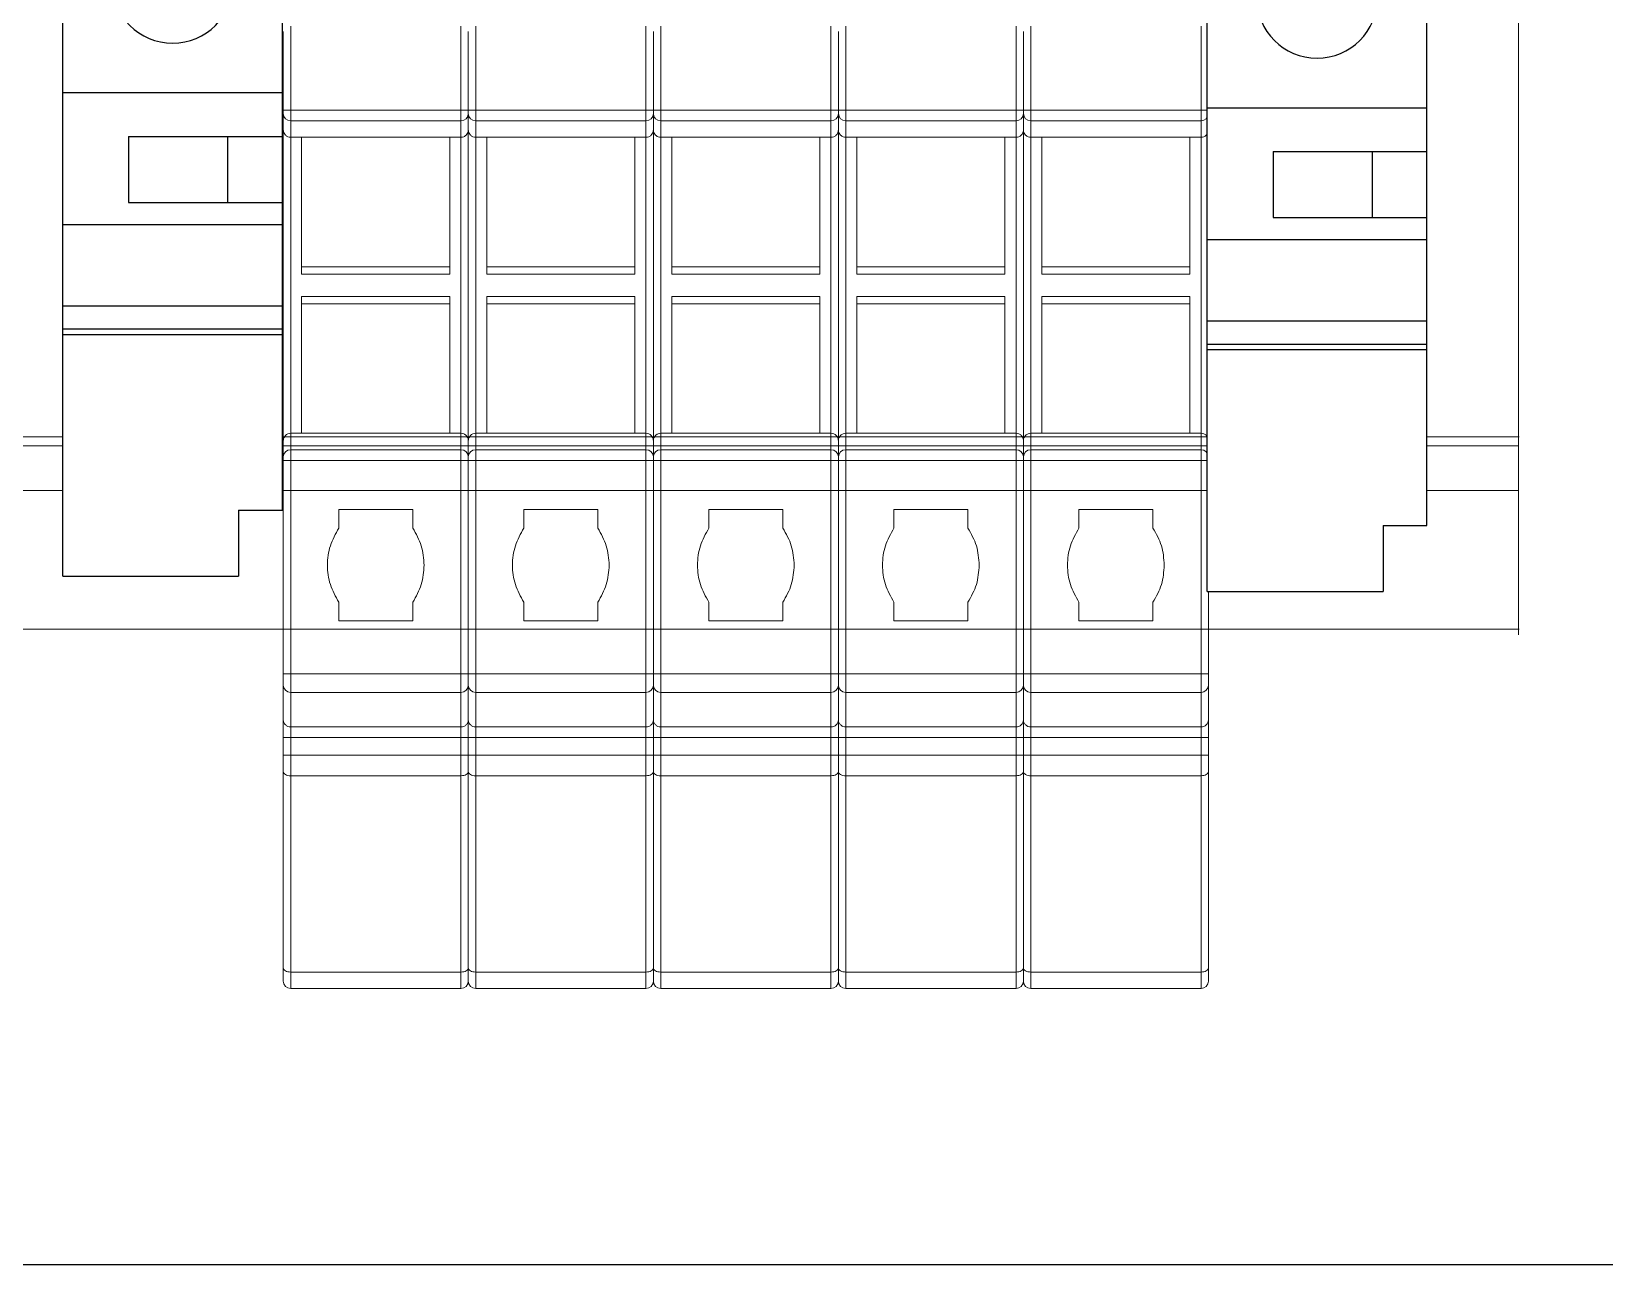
# Model space of a CAD drawing. Header units: millimetres. Extents: x 3609 to 5941, y 2453 to 3731.
# Drawn here: x 4413.82 to 4456.33, y 2453.1 to 2486.41 of the extents above; entities that cross this region are included whole.
import ezdxf

# ---------------------------------------------------------------- set-up
doc = ezdxf.new("R2010")
doc.units = ezdxf.units.MM
doc.set_wipeout_variables(frame=1)
doc.layers.add('47ELEC-106-SIMB-F', color=2, linetype='Continuous')

# ---------------------------------------------------------------- blocks, each defined once
blk = doc.blocks.new('BORNERA DE TOPE')
at = {"color": 7}
blk.add_wipeout([(-21.028, 72.367), (-13.028, 72.367), (-13.028, 69.367), (-11.029, 69.367), (-11.029, 18.367), (-19.029, 18.367), (-19.029, 21.367), (-21.028, 21.367)], dxfattribs=at).dxf.layer = '47ELEC-106-SIMB-F'
at = {"layer": '47ELEC-106-SIMB-F', "color": 7}
for p, q in [((-21.028, 72.367), (-13.028, 72.367)), ((-21.028, 72.367), (-21.028, 21.367)), ((-21.028, 72.367), (-21.028, 29.242)), ((-21.028, 72.367), (-21.028, 21.367)), ((-13.028, 69.367), (-13.028, 72.367)), ((-13.028, 69.367), (-11.029, 69.367)), ((-11.029, 69.367), (-11.029, 18.367)), ((-21.028, 61.367), (-11.029, 61.367)), ((-21.028, 61.117), (-11.029, 61.117)), ((-21.028, 60.067), (-11.029, 60.067)), ((-21.028, 56.367), (-11.029, 56.367)), ((-18.028, 55.367), (-11.029, 55.367)), ((-18.028, 52.367), (-18.028, 55.367)), ((-13.528, 52.367), (-13.528, 55.367)), ((-18.028, 52.367), (-11.029, 52.367)), ((-21.028, 50.367), (-11.029, 50.367)), ((-13.295, 45.666), (-18.762, 45.666)), ((-13.295, 45.068), (-18.762, 45.068)), ((-11.029, 40.367), (-21.028, 40.367)), ((-14.029, 38.367), (-21.028, 38.367)), ((-18.529, 38.367), (-18.529, 35.367)), ((-14.029, 38.367), (-14.029, 35.367)), ((-14.029, 35.367), (-21.028, 35.367)), ((-11.029, 34.367), (-21.028, 34.367)), ((-11.029, 34.367), (-21.028, 34.367)), ((-21.028, 30.667), (-11.029, 30.667)), ((-21.028, 29.617), (-11.029, 29.617)), ((-21.028, 29.367), (-11.029, 29.367)), ((-21.028, 29.242), (-21.028, 27.346)), ((-19.029, 21.367), (-21.028, 21.367)), ((-19.029, 21.367), (-19.029, 18.367)), ((-11.029, 18.367), (-19.029, 18.367))]:
    blk.add_line(p, q, dxfattribs=at)
blk.add_circle((-16.028, 45.367), 2.75, dxfattribs=at)

msp = doc.modelspace()

# ---------------------------------------------------------------- linework, layer by layer
at = {"color": 7, "linetype": 'Continuous', "lineweight": 15}
for p, q in [((4454.013, 2470.113), (4454.013, 2505.113)), ((4152.907, 2475.215), (4454.017, 2475.215)), ((4152.907, 2470.265), (4454.025, 2470.265))]:
    msp.add_line(p, q, dxfattribs=at)
at = {"color": 152, "linetype": 'Continuous', "lineweight": 15, "true_color": 0x2776bb}
for p, q in [((4420.63, 2486.414), (4420.63, 2484.291)), ((4420.83, 2486.557), (4420.83, 2484.291)), ((4425.43, 2484.291), (4425.43, 2486.557)), ((4425.63, 2486.414), (4425.63, 2484.291)), ((4425.83, 2486.557), (4425.83, 2484.291)), ((4430.43, 2484.291), (4430.43, 2486.557)), ((4430.63, 2486.414), (4430.63, 2484.291)), ((4430.83, 2486.557), (4430.83, 2484.291)), ((4435.43, 2484.291), (4435.43, 2486.557)), ((4435.63, 2486.414), (4435.63, 2484.291)), ((4435.83, 2486.557), (4435.83, 2484.291)), ((4440.43, 2484.291), (4440.43, 2486.557)), ((4440.63, 2486.414), (4440.63, 2484.291)), ((4440.83, 2486.557), (4440.83, 2484.291)), ((4445.43, 2484.291), (4445.43, 2486.557)), ((4445.63, 2486.414), (4445.63, 2484.291)), ((4420.83, 2484.291), (4420.63, 2484.291)), ((4420.83, 2484.291), (4425.43, 2484.291)), ((4420.83, 2484), (4420.83, 2484.291)), ((4425.63, 2484.291), (4425.43, 2484.291)), ((4425.43, 2484.291), (4425.43, 2484)), ((4425.83, 2484.291), (4425.63, 2484.291)), ((4425.83, 2484.291), (4430.43, 2484.291)), ((4425.83, 2484), (4425.83, 2484.291)), ((4430.63, 2484.291), (4430.43, 2484.291)), ((4430.43, 2484.291), (4430.43, 2484)), ((4430.83, 2484.291), (4430.63, 2484.291)), ((4430.83, 2484.291), (4435.43, 2484.291)), ((4430.83, 2484), (4430.83, 2484.291)), ((4435.63, 2484.291), (4435.43, 2484.291)), ((4435.43, 2484.291), (4435.43, 2484)), ((4435.83, 2484.291), (4435.63, 2484.291)), ((4435.83, 2484.291), (4440.43, 2484.291)), ((4435.83, 2484), (4435.83, 2484.291)), ((4440.63, 2484.291), (4440.43, 2484.291)), ((4440.43, 2484.291), (4440.43, 2484)), ((4440.83, 2484.291), (4440.63, 2484.291)), ((4440.83, 2484.291), (4445.43, 2484.291)), ((4440.83, 2484), (4440.83, 2484.291)), ((4445.63, 2484.291), (4445.43, 2484.291)), ((4445.43, 2484.291), (4445.43, 2484)), ((4420.63, 2484.194), (4420.63, 2483.757)), ((4420.83, 2484), (4425.43, 2484)), ((4420.83, 2484), (4420.83, 2483.557)), ((4425.43, 2483.557), (4425.43, 2484)), ((4425.63, 2484.194), (4425.63, 2483.757)), ((4425.83, 2484), (4430.43, 2484)), ((4425.83, 2484), (4425.83, 2483.557)), ((4430.43, 2483.557), (4430.43, 2484)), ((4430.63, 2484.194), (4430.63, 2483.757)), ((4430.83, 2484), (4435.43, 2484)), ((4430.83, 2484), (4430.83, 2483.557)), ((4435.43, 2483.557), (4435.43, 2484)), ((4435.63, 2484.194), (4435.63, 2483.757)), ((4435.83, 2484), (4440.43, 2484)), ((4435.83, 2484), (4435.83, 2483.557)), ((4440.43, 2483.557), (4440.43, 2484)), ((4440.63, 2484.194), (4440.63, 2483.757)), ((4440.83, 2484), (4445.43, 2484)), ((4440.83, 2484), (4440.83, 2483.557)), ((4445.43, 2483.557), (4445.43, 2484)), ((4445.63, 2484.194), (4445.63, 2483.757)), ((4420.63, 2483.757), (4420.63, 2475.357)), ((4425.43, 2483.557), (4420.83, 2483.557)), ((4420.83, 2483.557), (4420.83, 2475.557)), ((4421.126, 2479.857), (4421.126, 2483.557)), ((4425.13, 2483.557), (4425.13, 2479.857)), ((4425.43, 2475.557), (4425.43, 2483.557)), ((4425.63, 2483.757), (4425.63, 2475.357)), ((4430.43, 2483.557), (4425.83, 2483.557)), ((4425.83, 2483.557), (4425.83, 2475.557)), ((4426.126, 2479.857), (4426.126, 2483.557)), ((4430.13, 2483.557), (4430.13, 2479.857)), ((4430.43, 2475.557), (4430.43, 2483.557)), ((4430.63, 2483.757), (4430.63, 2475.357)), ((4435.43, 2483.557), (4430.83, 2483.557)), ((4430.83, 2483.557), (4430.83, 2475.557)), ((4431.126, 2479.857), (4431.126, 2483.557)), ((4435.13, 2483.557), (4435.13, 2479.857)), ((4435.43, 2475.557), (4435.43, 2483.557)), ((4435.63, 2483.757), (4435.63, 2475.357)), ((4440.43, 2483.557), (4435.83, 2483.557)), ((4435.83, 2483.557), (4435.83, 2475.557)), ((4436.126, 2479.857), (4436.126, 2483.557)), ((4440.13, 2483.557), (4440.13, 2479.857)), ((4440.43, 2475.557), (4440.43, 2483.557)), ((4440.63, 2483.757), (4440.63, 2475.357)), ((4445.43, 2483.557), (4440.83, 2483.557)), ((4440.83, 2483.557), (4440.83, 2475.557)), ((4441.126, 2479.857), (4441.126, 2483.557)), ((4445.13, 2483.557), (4445.13, 2479.857)), ((4445.43, 2475.557), (4445.43, 2483.557)), ((4445.63, 2483.757), (4445.63, 2475.357)), ((4421.126, 2480.057), (4425.13, 2480.057)), ((4426.126, 2480.057), (4430.13, 2480.057)), ((4431.126, 2480.057), (4435.13, 2480.057)), ((4436.126, 2480.057), (4440.13, 2480.057)), ((4441.126, 2480.057), (4445.13, 2480.057)), ((4425.13, 2479.857), (4421.126, 2479.857)), ((4430.13, 2479.857), (4426.126, 2479.857)), ((4435.13, 2479.857), (4431.126, 2479.857)), ((4440.13, 2479.857), (4436.126, 2479.857)), ((4445.13, 2479.857), (4441.126, 2479.857)), ((4421.126, 2475.557), (4421.126, 2479.257)), ((4421.126, 2479.257), (4425.13, 2479.257)), ((4425.13, 2479.257), (4425.13, 2475.557)), ((4426.126, 2475.557), (4426.126, 2479.257)), ((4426.126, 2479.257), (4430.13, 2479.257)), ((4430.13, 2479.257), (4430.13, 2475.557)), ((4431.126, 2475.557), (4431.126, 2479.257)), ((4431.126, 2479.257), (4435.13, 2479.257)), ((4435.13, 2479.257), (4435.13, 2475.557)), ((4436.126, 2475.557), (4436.126, 2479.257)), ((4436.126, 2479.257), (4440.13, 2479.257)), ((4440.13, 2479.257), (4440.13, 2475.557)), ((4441.126, 2475.557), (4441.126, 2479.257)), ((4441.126, 2479.257), (4445.13, 2479.257)), ((4445.13, 2479.257), (4445.13, 2475.557)), ((4425.13, 2479.057), (4421.126, 2479.057)), ((4430.13, 2479.057), (4426.126, 2479.057)), ((4435.13, 2479.057), (4431.126, 2479.057)), ((4440.13, 2479.057), (4436.126, 2479.057)), ((4445.13, 2479.057), (4441.126, 2479.057)), ((4420.63, 2475.357), (4420.63, 2474.92)), ((4420.83, 2475.557), (4420.83, 2475.114)), ((4420.83, 2475.557), (4425.43, 2475.557)), ((4425.43, 2475.114), (4425.43, 2475.557)), ((4425.63, 2475.357), (4425.63, 2474.92)), ((4425.83, 2475.557), (4425.83, 2475.114)), ((4425.83, 2475.557), (4430.43, 2475.557)), ((4430.43, 2475.114), (4430.43, 2475.557)), ((4430.63, 2475.357), (4430.63, 2474.92)), ((4430.83, 2475.557), (4430.83, 2475.114)), ((4430.83, 2475.557), (4435.43, 2475.557)), ((4435.43, 2475.114), (4435.43, 2475.557)), ((4435.63, 2475.357), (4435.63, 2474.92)), ((4435.83, 2475.557), (4435.83, 2475.114)), ((4435.83, 2475.557), (4440.43, 2475.557)), ((4440.43, 2475.114), (4440.43, 2475.557)), ((4440.63, 2475.357), (4440.63, 2474.92)), ((4440.83, 2475.557), (4440.83, 2475.114)), ((4440.83, 2475.557), (4445.43, 2475.557)), ((4445.43, 2475.114), (4445.43, 2475.557)), ((4445.63, 2475.357), (4445.63, 2474.92)), ((4420.83, 2474.823), (4420.83, 2475.114)), ((4425.43, 2475.114), (4420.83, 2475.114)), ((4425.43, 2475.114), (4425.43, 2474.823)), ((4425.83, 2474.823), (4425.83, 2475.114)), ((4430.43, 2475.114), (4425.83, 2475.114)), ((4430.43, 2475.114), (4430.43, 2474.823)), ((4430.83, 2474.823), (4430.83, 2475.114)), ((4435.43, 2475.114), (4430.83, 2475.114)), ((4435.43, 2475.114), (4435.43, 2474.823)), ((4435.83, 2474.823), (4435.83, 2475.114)), ((4440.43, 2475.114), (4435.83, 2475.114)), ((4440.43, 2475.114), (4440.43, 2474.823)), ((4440.83, 2474.823), (4440.83, 2475.114)), ((4445.43, 2475.114), (4440.83, 2475.114)), ((4445.43, 2475.114), (4445.43, 2474.823)), ((4420.63, 2474.823), (4420.83, 2474.823)), ((4420.63, 2474.823), (4420.63, 2469.057)), ((4420.83, 2474.823), (4420.83, 2469.057)), ((4425.43, 2474.823), (4420.83, 2474.823)), ((4425.43, 2469.057), (4425.43, 2474.823)), ((4425.43, 2474.823), (4425.63, 2474.823)), ((4425.63, 2474.823), (4425.83, 2474.823)), ((4425.63, 2474.823), (4425.63, 2469.057)), ((4425.83, 2474.823), (4425.83, 2469.057)), ((4430.43, 2474.823), (4425.83, 2474.823)), ((4430.43, 2469.057), (4430.43, 2474.823)), ((4430.43, 2474.823), (4430.63, 2474.823)), ((4430.63, 2474.823), (4430.63, 2469.057)), ((4430.63, 2474.823), (4430.83, 2474.823)), ((4430.83, 2474.823), (4430.83, 2469.057)), ((4435.43, 2474.823), (4430.83, 2474.823)), ((4435.43, 2469.057), (4435.43, 2474.823)), ((4435.43, 2474.823), (4435.63, 2474.823)), ((4435.63, 2474.823), (4435.63, 2469.057)), ((4435.63, 2474.823), (4435.83, 2474.823)), ((4435.83, 2474.823), (4435.83, 2469.057)), ((4440.43, 2474.823), (4435.83, 2474.823)), ((4440.43, 2469.057), (4440.43, 2474.823)), ((4440.43, 2474.823), (4440.63, 2474.823)), ((4440.63, 2474.823), (4440.83, 2474.823)), ((4440.63, 2474.823), (4440.63, 2469.057)), ((4440.83, 2474.823), (4440.83, 2469.057)), ((4445.43, 2474.823), (4440.83, 2474.823)), ((4445.43, 2469.057), (4445.43, 2474.823)), ((4445.43, 2474.823), (4445.63, 2474.823)), ((4445.63, 2474.823), (4445.63, 2469.057)), ((4422.13, 2473.495), (4424.13, 2473.495)), ((4422.13, 2472.995), (4422.13, 2473.495)), ((4424.13, 2473.495), (4424.13, 2472.995)), ((4427.13, 2473.495), (4429.13, 2473.495)), ((4427.13, 2472.995), (4427.13, 2473.495)), ((4429.13, 2473.495), (4429.13, 2472.995)), ((4432.13, 2473.495), (4434.13, 2473.495)), ((4432.13, 2472.995), (4432.13, 2473.495)), ((4434.13, 2473.495), (4434.13, 2472.995)), ((4437.13, 2473.495), (4439.13, 2473.495)), ((4437.13, 2472.995), (4437.13, 2473.495)), ((4439.13, 2473.495), (4439.13, 2472.995)), ((4442.13, 2473.495), (4444.13, 2473.495)), ((4442.13, 2472.995), (4442.13, 2473.495)), ((4444.13, 2473.495), (4444.13, 2472.995)), ((4422.13, 2470.495), (4422.13, 2470.995)), ((4424.13, 2470.995), (4424.13, 2470.495)), ((4427.13, 2470.495), (4427.13, 2470.995)), ((4429.13, 2470.995), (4429.13, 2470.495)), ((4432.13, 2470.495), (4432.13, 2470.995)), ((4434.13, 2470.995), (4434.13, 2470.495)), ((4437.13, 2470.495), (4437.13, 2470.995)), ((4439.13, 2470.995), (4439.13, 2470.495)), ((4442.13, 2470.495), (4442.13, 2470.995)), ((4444.13, 2470.995), (4444.13, 2470.495)), ((4424.13, 2470.495), (4422.13, 2470.495)), ((4429.13, 2470.495), (4427.13, 2470.495)), ((4434.13, 2470.495), (4432.13, 2470.495)), ((4439.13, 2470.495), (4437.13, 2470.495)), ((4444.13, 2470.495), (4442.13, 2470.495)), ((4420.63, 2469.057), (4420.63, 2468.757)), ((4420.83, 2469.057), (4420.63, 2469.057)), ((4420.83, 2469.057), (4425.43, 2469.057)), ((4420.83, 2468.557), (4420.83, 2469.057)), ((4425.63, 2469.057), (4425.43, 2469.057)), ((4425.43, 2469.057), (4425.43, 2468.557)), ((4425.83, 2469.057), (4425.63, 2469.057)), ((4425.63, 2469.057), (4425.63, 2468.757)), ((4425.83, 2469.057), (4430.43, 2469.057)), ((4425.83, 2468.557), (4425.83, 2469.057)), ((4430.63, 2469.057), (4430.43, 2469.057)), ((4430.43, 2469.057), (4430.43, 2468.557)), ((4430.63, 2469.057), (4430.63, 2468.757)), ((4430.83, 2469.057), (4430.63, 2469.057)), ((4430.83, 2469.057), (4435.43, 2469.057)), ((4430.83, 2468.557), (4430.83, 2469.057)), ((4435.63, 2469.057), (4435.43, 2469.057)), ((4435.43, 2469.057), (4435.43, 2468.557)), ((4435.63, 2469.057), (4435.63, 2468.757)), ((4435.83, 2469.057), (4435.63, 2469.057)), ((4435.83, 2469.057), (4440.43, 2469.057)), ((4435.83, 2468.557), (4435.83, 2469.057)), ((4440.63, 2469.057), (4440.43, 2469.057)), ((4440.43, 2469.057), (4440.43, 2468.557)), ((4440.83, 2469.057), (4440.63, 2469.057)), ((4440.63, 2469.057), (4440.63, 2468.757)), ((4440.83, 2469.057), (4445.43, 2469.057)), ((4440.83, 2468.557), (4440.83, 2469.057)), ((4445.63, 2469.057), (4445.43, 2469.057)), ((4445.43, 2469.057), (4445.43, 2468.557)), ((4445.63, 2469.057), (4445.63, 2468.757)), ((4420.63, 2468.757), (4420.63, 2467.815)), ((4420.83, 2468.557), (4425.43, 2468.557)), ((4420.83, 2468.557), (4420.83, 2467.625)), ((4425.43, 2467.625), (4425.43, 2468.557)), ((4425.63, 2468.757), (4425.63, 2467.815)), ((4425.83, 2468.557), (4430.43, 2468.557)), ((4425.83, 2468.557), (4425.83, 2467.625)), ((4430.43, 2467.625), (4430.43, 2468.557)), ((4430.63, 2468.757), (4430.63, 2467.815)), ((4430.83, 2468.557), (4435.43, 2468.557)), ((4430.83, 2468.557), (4430.83, 2467.625)), ((4435.43, 2467.625), (4435.43, 2468.557)), ((4435.63, 2468.757), (4435.63, 2467.815)), ((4435.83, 2468.557), (4440.43, 2468.557)), ((4435.83, 2468.557), (4435.83, 2467.625)), ((4440.43, 2467.625), (4440.43, 2468.557)), ((4440.63, 2468.757), (4440.63, 2467.815)), ((4440.83, 2468.557), (4445.43, 2468.557)), ((4440.83, 2468.557), (4440.83, 2467.625)), ((4445.43, 2467.625), (4445.43, 2468.557)), ((4445.63, 2468.757), (4445.63, 2467.815)), ((4420.63, 2467.341), (4420.83, 2467.341)), ((4420.63, 2467.341), (4420.63, 2466.86)), ((4420.83, 2467.625), (4425.43, 2467.625)), ((4420.83, 2467.625), (4420.83, 2467.341)), ((4420.83, 2467.341), (4425.43, 2467.341)), ((4420.83, 2467.341), (4420.83, 2466.86)), ((4425.43, 2467.341), (4425.43, 2467.625)), ((4425.43, 2467.341), (4425.63, 2467.341)), ((4425.43, 2466.86), (4425.43, 2467.341)), ((4425.63, 2467.341), (4425.83, 2467.341)), ((4425.63, 2467.341), (4425.63, 2466.86)), ((4425.83, 2467.625), (4430.43, 2467.625)), ((4425.83, 2467.625), (4425.83, 2467.341)), ((4425.83, 2467.341), (4430.43, 2467.341)), ((4425.83, 2467.341), (4425.83, 2466.86)), ((4430.43, 2467.341), (4430.43, 2467.625)), ((4430.43, 2467.341), (4430.63, 2467.341)), ((4430.43, 2466.86), (4430.43, 2467.341)), ((4430.63, 2467.341), (4430.63, 2466.86)), ((4430.63, 2467.341), (4430.83, 2467.341)), ((4430.83, 2467.625), (4435.43, 2467.625)), ((4430.83, 2467.625), (4430.83, 2467.341)), ((4430.83, 2467.341), (4435.43, 2467.341)), ((4430.83, 2467.341), (4430.83, 2466.86)), ((4435.43, 2467.341), (4435.43, 2467.625)), ((4435.43, 2467.341), (4435.63, 2467.341)), ((4435.43, 2466.86), (4435.43, 2467.341)), ((4435.63, 2467.341), (4435.63, 2466.86)), ((4435.63, 2467.341), (4435.83, 2467.341)), ((4435.83, 2467.625), (4440.43, 2467.625)), ((4435.83, 2467.625), (4435.83, 2467.341)), ((4435.83, 2467.341), (4440.43, 2467.341)), ((4435.83, 2467.341), (4435.83, 2466.86)), ((4440.43, 2467.341), (4440.43, 2467.625)), ((4440.43, 2467.341), (4440.63, 2467.341)), ((4440.43, 2466.86), (4440.43, 2467.341)), ((4440.63, 2467.341), (4440.83, 2467.341)), ((4440.63, 2467.341), (4440.63, 2466.86)), ((4440.83, 2467.625), (4445.43, 2467.625)), ((4440.83, 2467.625), (4440.83, 2467.341)), ((4440.83, 2467.341), (4445.43, 2467.341)), ((4440.83, 2467.341), (4440.83, 2466.86)), ((4445.43, 2467.341), (4445.43, 2467.625)), ((4445.43, 2467.341), (4445.63, 2467.341)), ((4445.43, 2466.86), (4445.43, 2467.341)), ((4445.63, 2467.341), (4445.63, 2466.86)), ((4420.83, 2466.86), (4420.63, 2466.86)), ((4420.83, 2466.305), (4420.83, 2466.86)), ((4420.83, 2466.86), (4425.43, 2466.86)), ((4425.43, 2466.86), (4425.43, 2466.305)), ((4425.63, 2466.86), (4425.43, 2466.86)), ((4425.83, 2466.86), (4425.63, 2466.86)), ((4425.83, 2466.305), (4425.83, 2466.86)), ((4425.83, 2466.86), (4430.43, 2466.86)), ((4430.43, 2466.86), (4430.43, 2466.305)), ((4430.63, 2466.86), (4430.43, 2466.86)), ((4430.83, 2466.86), (4430.63, 2466.86)), ((4430.83, 2466.305), (4430.83, 2466.86)), ((4430.83, 2466.86), (4435.43, 2466.86)), ((4435.43, 2466.86), (4435.43, 2466.305)), ((4435.63, 2466.86), (4435.43, 2466.86)), ((4435.83, 2466.86), (4435.63, 2466.86)), ((4435.83, 2466.305), (4435.83, 2466.86)), ((4435.83, 2466.86), (4440.43, 2466.86)), ((4440.43, 2466.86), (4440.43, 2466.305)), ((4440.63, 2466.86), (4440.43, 2466.86)), ((4440.83, 2466.86), (4440.63, 2466.86)), ((4440.83, 2466.305), (4440.83, 2466.86)), ((4440.83, 2466.86), (4445.43, 2466.86)), ((4445.43, 2466.86), (4445.43, 2466.305)), ((4445.63, 2466.86), (4445.43, 2466.86)), ((4420.63, 2466.416), (4420.63, 2461.113)), ((4425.63, 2466.416), (4425.63, 2461.113)), ((4430.63, 2466.416), (4430.63, 2461.113)), ((4435.63, 2466.416), (4435.63, 2461.113)), ((4440.63, 2466.416), (4440.63, 2461.113)), ((4445.63, 2466.416), (4445.63, 2461.113)), ((4425.43, 2466.305), (4420.83, 2466.305)), ((4420.83, 2466.305), (4420.83, 2461.002)), ((4425.43, 2461.002), (4425.43, 2466.305)), ((4430.43, 2466.305), (4425.83, 2466.305)), ((4425.83, 2466.305), (4425.83, 2461.002)), ((4430.43, 2461.002), (4430.43, 2466.305)), ((4435.43, 2466.305), (4430.83, 2466.305)), ((4430.83, 2466.305), (4430.83, 2461.002)), ((4435.43, 2461.002), (4435.43, 2466.305)), ((4440.43, 2466.305), (4435.83, 2466.305)), ((4435.83, 2466.305), (4435.83, 2461.002)), ((4440.43, 2461.002), (4440.43, 2466.305)), ((4445.43, 2466.305), (4440.83, 2466.305)), ((4440.83, 2466.305), (4440.83, 2461.002)), ((4445.43, 2461.002), (4445.43, 2466.305)), ((4420.83, 2461.002), (4425.43, 2461.002)), ((4420.83, 2460.557), (4420.83, 2461.002)), ((4425.43, 2461.002), (4425.43, 2460.557)), ((4425.83, 2461.002), (4430.43, 2461.002)), ((4425.83, 2460.557), (4425.83, 2461.002)), ((4430.43, 2461.002), (4430.43, 2460.557)), ((4430.83, 2461.002), (4435.43, 2461.002)), ((4430.83, 2460.557), (4430.83, 2461.002)), ((4435.43, 2461.002), (4435.43, 2460.557)), ((4435.83, 2461.002), (4440.43, 2461.002)), ((4435.83, 2460.557), (4435.83, 2461.002)), ((4440.43, 2461.002), (4440.43, 2460.557)), ((4440.83, 2461.002), (4445.43, 2461.002)), ((4440.83, 2460.557), (4440.83, 2461.002)), ((4445.43, 2461.002), (4445.43, 2460.557)), ((4425.43, 2460.557), (4420.83, 2460.557)), ((4430.43, 2460.557), (4425.83, 2460.557)), ((4435.43, 2460.557), (4430.83, 2460.557)), ((4440.43, 2460.557), (4435.83, 2460.557)), ((4445.43, 2460.557), (4440.83, 2460.557))]:
    msp.add_line(p, q, dxfattribs=at)
at = {"color": 8, "linetype": 'Continuous', "lineweight": 15}
for p, q in [((4152.907, 2475.465), (4454.026, 2475.465)), ((4152.907, 2474.015), (4453.998, 2474.015))]:
    msp.add_line(p, q, dxfattribs=at)
msp.add_line((4131.79, 2453.1), (4474.79, 2453.1))
at = {"color": 152, "linetype": 'Continuous', "lineweight": 15, "true_color": 0x2776bb, "flags": 128}
for points in [[(4420.63, 2466.416), (4420.634, 2466.394), (4420.645, 2466.374), (4420.664, 2466.354), (4420.689, 2466.338), (4420.719, 2466.324), (4420.754, 2466.314), (4420.791, 2466.307), (4420.83, 2466.305)], [(4425.63, 2466.416), (4425.634, 2466.394), (4425.645, 2466.374), (4425.664, 2466.354), (4425.689, 2466.338), (4425.719, 2466.324), (4425.754, 2466.314), (4425.791, 2466.307), (4425.83, 2466.305)], [(4430.63, 2466.416), (4430.634, 2466.394), (4430.645, 2466.374), (4430.664, 2466.354), (4430.689, 2466.338), (4430.719, 2466.324), (4430.754, 2466.314), (4430.791, 2466.307), (4430.83, 2466.305)], [(4435.63, 2466.416), (4435.634, 2466.394), (4435.645, 2466.374), (4435.664, 2466.354), (4435.689, 2466.338), (4435.719, 2466.324), (4435.754, 2466.314), (4435.791, 2466.307), (4435.83, 2466.305)], [(4440.63, 2466.416), (4440.634, 2466.394), (4440.645, 2466.374), (4440.664, 2466.354), (4440.689, 2466.338), (4440.719, 2466.324), (4440.754, 2466.314), (4440.791, 2466.307), (4440.83, 2466.305)]]:
    msp.add_lwpolyline(points, dxfattribs=at)
at = {"color": 152, "linetype": 'Continuous', "lineweight": 15, "true_color": 0x2776bb}
for centre, radius, start, end in [((4420.827, 2484.197), 0.197, 180.8814, 270.8551), ((4425.433, 2484.197), 0.197, 269.1449, 359.1186), ((4425.827, 2484.197), 0.197, 180.8814, 270.8551), ((4430.433, 2484.197), 0.197, 269.1449, 359.1186), ((4430.827, 2484.197), 0.197, 180.8814, 270.8551), ((4435.433, 2484.197), 0.197, 269.1449, 359.1186), ((4435.827, 2484.197), 0.197, 180.8814, 270.8551), ((4440.433, 2484.197), 0.197, 269.1449, 359.1186), ((4440.827, 2484.197), 0.197, 180.8814, 270.8551), ((4445.433, 2484.197), 0.197, 269.1449, 359.1186), ((4420.827, 2474.917), 0.197, 89.1449, 179.1186), ((4425.433, 2474.917), 0.197, 0.8814, 90.8551), ((4425.827, 2474.917), 0.197, 89.1449, 179.1186), ((4430.433, 2474.917), 0.197, 0.8814, 90.8551), ((4430.827, 2474.917), 0.197, 89.1449, 179.1186), ((4435.433, 2474.917), 0.197, 0.8814, 90.8551), ((4435.827, 2474.917), 0.197, 89.1449, 179.1186), ((4440.433, 2474.917), 0.197, 0.8814, 90.8551), ((4440.827, 2474.917), 0.197, 89.1449, 179.1186), ((4445.433, 2474.917), 0.197, 0.8814, 90.8551), ((4420.83, 2468.757), 0.2, 180, 270), ((4425.43, 2468.757), 0.2, 270, 0), ((4425.83, 2468.757), 0.2, 180, 270), ((4430.43, 2468.757), 0.2, 270, 0), ((4430.83, 2468.757), 0.2, 180, 270), ((4435.43, 2468.757), 0.2, 270, 0), ((4435.83, 2468.757), 0.2, 180, 270), ((4440.43, 2468.757), 0.2, 270, 0), ((4440.83, 2468.757), 0.2, 180, 270), ((4445.43, 2468.757), 0.2, 270, 0), ((4420.83, 2460.757), 0.2, 180, 270), ((4425.43, 2460.757), 0.2, 270, 360), ((4425.83, 2460.757), 0.2, 180, 270), ((4430.43, 2460.757), 0.2, 270, 360), ((4430.83, 2460.757), 0.2, 180, 270), ((4435.43, 2460.757), 0.2, 270, 360), ((4435.83, 2460.757), 0.2, 180, 270), ((4440.43, 2460.757), 0.2, 270, 360), ((4440.83, 2460.757), 0.2, 180, 270), ((4445.43, 2460.757), 0.2, 270, 360)]:
    msp.add_arc(centre, radius, start, end, dxfattribs=at)
for points, knots in [([(4420.63, 2484.291), (4420.63, 2484.28), (4420.63, 2484.258), (4420.63, 2484.229), (4420.63, 2484.206), (4420.63, 2484.198), (4420.63, 2484.194)], [0, 0, 0, 0, 0.254172, 0.500162, 0.748897, 1, 1, 1, 1]), ([(4425.63, 2484.291), (4425.63, 2484.28), (4425.63, 2484.258), (4425.63, 2484.229), (4425.63, 2484.206), (4425.63, 2484.198), (4425.63, 2484.194)], [0, 0, 0, 0, 0.254172, 0.500162, 0.748897, 1, 1, 1, 1]), ([(4425.63, 2484.291), (4425.63, 2484.28), (4425.63, 2484.258), (4425.63, 2484.229), (4425.63, 2484.205), (4425.63, 2484.198), (4425.63, 2484.194)], [0, 0, 0, 0, 0.251103, 0.499838, 0.745828, 1, 1, 1, 1]), ([(4430.63, 2484.291), (4430.63, 2484.28), (4430.63, 2484.258), (4430.63, 2484.229), (4430.63, 2484.205), (4430.63, 2484.198), (4430.63, 2484.194)], [0, 0, 0, 0, 0.251103, 0.499838, 0.745828, 1, 1, 1, 1]), ([(4430.63, 2484.291), (4430.63, 2484.28), (4430.63, 2484.258), (4430.63, 2484.229), (4430.63, 2484.206), (4430.63, 2484.198), (4430.63, 2484.194)], [0, 0, 0, 0, 0.254172, 0.500162, 0.748897, 1, 1, 1, 1]), ([(4435.63, 2484.291), (4435.63, 2484.28), (4435.63, 2484.258), (4435.63, 2484.229), (4435.63, 2484.205), (4435.63, 2484.198), (4435.63, 2484.194)], [0, 0, 0, 0, 0.251103, 0.499838, 0.745828, 1, 1, 1, 1]), ([(4435.63, 2484.291), (4435.63, 2484.28), (4435.63, 2484.258), (4435.63, 2484.229), (4435.63, 2484.206), (4435.63, 2484.198), (4435.63, 2484.194)], [0, 0, 0, 0, 0.254172, 0.500162, 0.748897, 1, 1, 1, 1]), ([(4440.63, 2484.291), (4440.63, 2484.28), (4440.63, 2484.258), (4440.63, 2484.229), (4440.63, 2484.206), (4440.63, 2484.198), (4440.63, 2484.194)], [0, 0, 0, 0, 0.254172, 0.500162, 0.748897, 1, 1, 1, 1]), ([(4440.63, 2484.291), (4440.63, 2484.28), (4440.63, 2484.258), (4440.63, 2484.229), (4440.63, 2484.205), (4440.63, 2484.198), (4440.63, 2484.194)], [0, 0, 0, 0, 0.251103, 0.499838, 0.745828, 1, 1, 1, 1]), ([(4445.63, 2484.291), (4445.63, 2484.28), (4445.63, 2484.258), (4445.63, 2484.229), (4445.63, 2484.205), (4445.63, 2484.198), (4445.63, 2484.194)], [0, 0, 0, 0, 0.251103, 0.499838, 0.745828, 1, 1, 1, 1]), ([(4445.63, 2484.291), (4445.63, 2484.28), (4445.63, 2484.258), (4445.63, 2484.229), (4445.63, 2484.206), (4445.63, 2484.198), (4445.63, 2484.194)], [0, 0, 0, 0, 0.254172, 0.500162, 0.748897, 1, 1, 1, 1]), ([(4420.63, 2483.757), (4420.631, 2483.741), (4420.633, 2483.711), (4420.652, 2483.661), (4420.681, 2483.62), (4420.719, 2483.589), (4420.766, 2483.564), (4420.805, 2483.56), (4420.83, 2483.557)], [0, 0, 0, 0, 0.15563, 0.291204, 0.501377, 0.631639, 0.758312, 1, 1, 1, 1]), ([(4425.43, 2483.557), (4425.456, 2483.56), (4425.495, 2483.564), (4425.541, 2483.589), (4425.579, 2483.62), (4425.608, 2483.661), (4425.627, 2483.711), (4425.629, 2483.741), (4425.63, 2483.757)], [0, 0, 0, 0, 0.241674, 0.368351, 0.498623, 0.708775, 0.844354, 1, 1, 1, 1]), ([(4425.63, 2483.757), (4425.631, 2483.741), (4425.633, 2483.711), (4425.652, 2483.661), (4425.681, 2483.62), (4425.719, 2483.589), (4425.766, 2483.564), (4425.805, 2483.56), (4425.83, 2483.557)], [0, 0, 0, 0, 0.15563, 0.291204, 0.501377, 0.631639, 0.758312, 1, 1, 1, 1]), ([(4430.43, 2483.557), (4430.456, 2483.56), (4430.495, 2483.564), (4430.541, 2483.589), (4430.579, 2483.62), (4430.608, 2483.661), (4430.627, 2483.711), (4430.629, 2483.741), (4430.63, 2483.757)], [0, 0, 0, 0, 0.241674, 0.368351, 0.498623, 0.708775, 0.844354, 1, 1, 1, 1]), ([(4430.63, 2483.757), (4430.631, 2483.741), (4430.633, 2483.711), (4430.652, 2483.661), (4430.681, 2483.62), (4430.719, 2483.589), (4430.766, 2483.564), (4430.805, 2483.56), (4430.83, 2483.557)], [0, 0, 0, 0, 0.15563, 0.291204, 0.501377, 0.631639, 0.758312, 1, 1, 1, 1]), ([(4435.43, 2483.557), (4435.456, 2483.56), (4435.495, 2483.564), (4435.541, 2483.589), (4435.579, 2483.62), (4435.608, 2483.661), (4435.627, 2483.711), (4435.629, 2483.741), (4435.63, 2483.757)], [0, 0, 0, 0, 0.241674, 0.368351, 0.498623, 0.708775, 0.844354, 1, 1, 1, 1]), ([(4435.63, 2483.757), (4435.631, 2483.741), (4435.633, 2483.711), (4435.652, 2483.661), (4435.681, 2483.62), (4435.719, 2483.589), (4435.766, 2483.564), (4435.805, 2483.56), (4435.83, 2483.557)], [0, 0, 0, 0, 0.15563, 0.291204, 0.501377, 0.631639, 0.758312, 1, 1, 1, 1]), ([(4440.43, 2483.557), (4440.456, 2483.56), (4440.495, 2483.564), (4440.541, 2483.589), (4440.579, 2483.62), (4440.608, 2483.661), (4440.627, 2483.711), (4440.629, 2483.741), (4440.63, 2483.757)], [0, 0, 0, 0, 0.241674, 0.368351, 0.498623, 0.708775, 0.844354, 1, 1, 1, 1]), ([(4440.63, 2483.757), (4440.631, 2483.741), (4440.633, 2483.711), (4440.652, 2483.661), (4440.681, 2483.62), (4440.719, 2483.589), (4440.766, 2483.564), (4440.805, 2483.56), (4440.83, 2483.557)], [0, 0, 0, 0, 0.15563, 0.291204, 0.501377, 0.631639, 0.758312, 1, 1, 1, 1]), ([(4445.43, 2483.557), (4445.456, 2483.56), (4445.495, 2483.564), (4445.541, 2483.589), (4445.579, 2483.62), (4445.608, 2483.661), (4445.627, 2483.711), (4445.629, 2483.741), (4445.63, 2483.757)], [0, 0, 0, 0, 0.241674, 0.368351, 0.498623, 0.708775, 0.844354, 1, 1, 1, 1]), ([(4420.63, 2475.357), (4420.631, 2475.373), (4420.633, 2475.404), (4420.652, 2475.453), (4420.681, 2475.494), (4420.719, 2475.525), (4420.766, 2475.55), (4420.805, 2475.554), (4420.83, 2475.557)], [0, 0, 0, 0, 0.15563, 0.291204, 0.501377, 0.63163, 0.758301, 1, 1, 1, 1]), ([(4425.43, 2475.557), (4425.456, 2475.554), (4425.495, 2475.55), (4425.541, 2475.525), (4425.579, 2475.494), (4425.608, 2475.453), (4425.627, 2475.404), (4425.629, 2475.373), (4425.63, 2475.357)], [0, 0, 0, 0, 0.241686, 0.36836, 0.498623, 0.708775, 0.844354, 1, 1, 1, 1]), ([(4425.63, 2475.357), (4425.631, 2475.373), (4425.633, 2475.404), (4425.652, 2475.453), (4425.681, 2475.494), (4425.719, 2475.525), (4425.766, 2475.55), (4425.805, 2475.554), (4425.83, 2475.557)], [0, 0, 0, 0, 0.15563, 0.291204, 0.501377, 0.63163, 0.758301, 1, 1, 1, 1]), ([(4430.43, 2475.557), (4430.456, 2475.554), (4430.495, 2475.55), (4430.541, 2475.525), (4430.579, 2475.494), (4430.608, 2475.453), (4430.627, 2475.404), (4430.629, 2475.373), (4430.63, 2475.357)], [0, 0, 0, 0, 0.241686, 0.36836, 0.498623, 0.708775, 0.844354, 1, 1, 1, 1]), ([(4430.63, 2475.357), (4430.631, 2475.373), (4430.633, 2475.404), (4430.652, 2475.453), (4430.681, 2475.494), (4430.719, 2475.525), (4430.766, 2475.55), (4430.805, 2475.554), (4430.83, 2475.557)], [0, 0, 0, 0, 0.15563, 0.291204, 0.501377, 0.63163, 0.758301, 1, 1, 1, 1]), ([(4435.43, 2475.557), (4435.456, 2475.554), (4435.495, 2475.55), (4435.541, 2475.525), (4435.579, 2475.494), (4435.608, 2475.453), (4435.627, 2475.404), (4435.629, 2475.373), (4435.63, 2475.357)], [0, 0, 0, 0, 0.241686, 0.36836, 0.498623, 0.708775, 0.844354, 1, 1, 1, 1]), ([(4435.63, 2475.357), (4435.631, 2475.373), (4435.633, 2475.404), (4435.652, 2475.453), (4435.681, 2475.494), (4435.719, 2475.525), (4435.766, 2475.55), (4435.805, 2475.554), (4435.83, 2475.557)], [0, 0, 0, 0, 0.15563, 0.291204, 0.501377, 0.63163, 0.758301, 1, 1, 1, 1]), ([(4440.43, 2475.557), (4440.456, 2475.554), (4440.495, 2475.55), (4440.541, 2475.525), (4440.579, 2475.494), (4440.608, 2475.453), (4440.627, 2475.404), (4440.629, 2475.373), (4440.63, 2475.357)], [0, 0, 0, 0, 0.241686, 0.36836, 0.498623, 0.708775, 0.844354, 1, 1, 1, 1]), ([(4440.63, 2475.357), (4440.631, 2475.373), (4440.633, 2475.404), (4440.652, 2475.453), (4440.681, 2475.494), (4440.719, 2475.525), (4440.766, 2475.55), (4440.805, 2475.554), (4440.83, 2475.557)], [0, 0, 0, 0, 0.15563, 0.291204, 0.501377, 0.63163, 0.758301, 1, 1, 1, 1]), ([(4445.43, 2475.557), (4445.456, 2475.554), (4445.495, 2475.55), (4445.541, 2475.525), (4445.579, 2475.494), (4445.608, 2475.453), (4445.627, 2475.404), (4445.629, 2475.373), (4445.63, 2475.357)], [0, 0, 0, 0, 0.241686, 0.36836, 0.498623, 0.708775, 0.844354, 1, 1, 1, 1]), ([(4420.63, 2474.92), (4420.63, 2474.916), (4420.63, 2474.909), (4420.63, 2474.885), (4420.63, 2474.856), (4420.63, 2474.834), (4420.63, 2474.823)], [0, 0, 0, 0, 0.254172, 0.500162, 0.748897, 1, 1, 1, 1]), ([(4425.63, 2474.92), (4425.63, 2474.916), (4425.63, 2474.909), (4425.63, 2474.885), (4425.63, 2474.856), (4425.63, 2474.834), (4425.63, 2474.823)], [0, 0, 0, 0, 0.254172, 0.500162, 0.748897, 1, 1, 1, 1]), ([(4425.63, 2474.92), (4425.63, 2474.916), (4425.63, 2474.909), (4425.63, 2474.885), (4425.63, 2474.856), (4425.63, 2474.834), (4425.63, 2474.823)], [0, 0, 0, 0, 0.251103, 0.499838, 0.745828, 1, 1, 1, 1]), ([(4430.63, 2474.92), (4430.63, 2474.916), (4430.63, 2474.909), (4430.63, 2474.885), (4430.63, 2474.856), (4430.63, 2474.834), (4430.63, 2474.823)], [0, 0, 0, 0, 0.251103, 0.499838, 0.745828, 1, 1, 1, 1]), ([(4430.63, 2474.92), (4430.63, 2474.916), (4430.63, 2474.909), (4430.63, 2474.885), (4430.63, 2474.856), (4430.63, 2474.834), (4430.63, 2474.823)], [0, 0, 0, 0, 0.254172, 0.500162, 0.748897, 1, 1, 1, 1]), ([(4435.63, 2474.92), (4435.63, 2474.916), (4435.63, 2474.909), (4435.63, 2474.885), (4435.63, 2474.856), (4435.63, 2474.834), (4435.63, 2474.823)], [0, 0, 0, 0, 0.251103, 0.499838, 0.745828, 1, 1, 1, 1]), ([(4435.63, 2474.92), (4435.63, 2474.916), (4435.63, 2474.909), (4435.63, 2474.885), (4435.63, 2474.856), (4435.63, 2474.834), (4435.63, 2474.823)], [0, 0, 0, 0, 0.254172, 0.500162, 0.748897, 1, 1, 1, 1]), ([(4440.63, 2474.92), (4440.63, 2474.916), (4440.63, 2474.909), (4440.63, 2474.885), (4440.63, 2474.856), (4440.63, 2474.834), (4440.63, 2474.823)], [0, 0, 0, 0, 0.254172, 0.500162, 0.748897, 1, 1, 1, 1]), ([(4440.63, 2474.92), (4440.63, 2474.916), (4440.63, 2474.909), (4440.63, 2474.885), (4440.63, 2474.856), (4440.63, 2474.834), (4440.63, 2474.823)], [0, 0, 0, 0, 0.251103, 0.499838, 0.745828, 1, 1, 1, 1]), ([(4445.63, 2474.92), (4445.63, 2474.916), (4445.63, 2474.909), (4445.63, 2474.885), (4445.63, 2474.856), (4445.63, 2474.834), (4445.63, 2474.823)], [0, 0, 0, 0, 0.251103, 0.499838, 0.745828, 1, 1, 1, 1]), ([(4445.63, 2474.92), (4445.63, 2474.916), (4445.63, 2474.909), (4445.63, 2474.885), (4445.63, 2474.856), (4445.63, 2474.834), (4445.63, 2474.823)], [0, 0, 0, 0, 0.254172, 0.500162, 0.748897, 1, 1, 1, 1]), ([(4420.63, 2467.815), (4420.63, 2467.795), (4420.63, 2467.753), (4420.63, 2467.639), (4420.63, 2467.497), (4420.63, 2467.393), (4420.63, 2467.341)], [0, 0, 0, 0, 0.243783, 0.499954, 0.749344, 1, 1, 1, 1]), ([(4425.63, 2467.815), (4425.63, 2467.795), (4425.63, 2467.753), (4425.63, 2467.639), (4425.63, 2467.497), (4425.63, 2467.393), (4425.63, 2467.341)], [0, 0, 0, 0, 0.243783, 0.499954, 0.749344, 1, 1, 1, 1]), ([(4425.63, 2467.815), (4425.63, 2467.794), (4425.63, 2467.753), (4425.63, 2467.636), (4425.63, 2467.496), (4425.63, 2467.392), (4425.63, 2467.341)], [0, 0, 0, 0, 0.250656, 0.500046, 0.756217, 1, 1, 1, 1]), ([(4430.63, 2467.815), (4430.63, 2467.794), (4430.63, 2467.753), (4430.63, 2467.636), (4430.63, 2467.496), (4430.63, 2467.392), (4430.63, 2467.341)], [0, 0, 0, 0, 0.250656, 0.500046, 0.756217, 1, 1, 1, 1]), ([(4430.63, 2467.815), (4430.63, 2467.795), (4430.63, 2467.753), (4430.63, 2467.639), (4430.63, 2467.497), (4430.63, 2467.393), (4430.63, 2467.341)], [0, 0, 0, 0, 0.243783, 0.499954, 0.749344, 1, 1, 1, 1]), ([(4435.63, 2467.815), (4435.63, 2467.794), (4435.63, 2467.753), (4435.63, 2467.636), (4435.63, 2467.496), (4435.63, 2467.392), (4435.63, 2467.341)], [0, 0, 0, 0, 0.250656, 0.500046, 0.756217, 1, 1, 1, 1]), ([(4435.63, 2467.815), (4435.63, 2467.795), (4435.63, 2467.753), (4435.63, 2467.639), (4435.63, 2467.497), (4435.63, 2467.393), (4435.63, 2467.341)], [0, 0, 0, 0, 0.243783, 0.499954, 0.749344, 1, 1, 1, 1]), ([(4440.63, 2467.815), (4440.63, 2467.795), (4440.63, 2467.753), (4440.63, 2467.639), (4440.63, 2467.497), (4440.63, 2467.393), (4440.63, 2467.341)], [0, 0, 0, 0, 0.243783, 0.499954, 0.749344, 1, 1, 1, 1]), ([(4440.63, 2467.815), (4440.63, 2467.794), (4440.63, 2467.753), (4440.63, 2467.636), (4440.63, 2467.496), (4440.63, 2467.392), (4440.63, 2467.341)], [0, 0, 0, 0, 0.250656, 0.500046, 0.756217, 1, 1, 1, 1]), ([(4445.63, 2467.815), (4445.63, 2467.794), (4445.63, 2467.753), (4445.63, 2467.636), (4445.63, 2467.496), (4445.63, 2467.392), (4445.63, 2467.341)], [0, 0, 0, 0, 0.250656, 0.500046, 0.756217, 1, 1, 1, 1]), ([(4445.63, 2467.815), (4445.63, 2467.795), (4445.63, 2467.753), (4445.63, 2467.639), (4445.63, 2467.497), (4445.63, 2467.393), (4445.63, 2467.341)], [0, 0, 0, 0, 0.243783, 0.499954, 0.749344, 1, 1, 1, 1]), ([(4420.63, 2461.113), (4420.63, 2461.062), (4420.63, 2460.958), (4420.63, 2460.846), (4420.63, 2460.771), (4420.63, 2460.762), (4420.63, 2460.757)], [0, 0, 0, 0, 0.246193, 0.500008, 0.749335, 1, 1, 1, 1]), ([(4425.63, 2461.113), (4425.63, 2461.062), (4425.63, 2460.958), (4425.63, 2460.846), (4425.63, 2460.771), (4425.63, 2460.762), (4425.63, 2460.757)], [0, 0, 0, 0, 0.246193, 0.500008, 0.749335, 1, 1, 1, 1]), ([(4425.63, 2461.113), (4425.63, 2461.061), (4425.63, 2460.957), (4425.63, 2460.845), (4425.63, 2460.771), (4425.63, 2460.762), (4425.63, 2460.757)], [0, 0, 0, 0, 0.250665, 0.499992, 0.753807, 1, 1, 1, 1]), ([(4430.63, 2461.113), (4430.63, 2461.061), (4430.63, 2460.957), (4430.63, 2460.845), (4430.63, 2460.771), (4430.63, 2460.762), (4430.63, 2460.757)], [0, 0, 0, 0, 0.250665, 0.499992, 0.753807, 1, 1, 1, 1]), ([(4430.63, 2461.113), (4430.63, 2461.062), (4430.63, 2460.958), (4430.63, 2460.846), (4430.63, 2460.771), (4430.63, 2460.762), (4430.63, 2460.757)], [0, 0, 0, 0, 0.246193, 0.500008, 0.749335, 1, 1, 1, 1]), ([(4435.63, 2461.113), (4435.63, 2461.061), (4435.63, 2460.957), (4435.63, 2460.845), (4435.63, 2460.771), (4435.63, 2460.762), (4435.63, 2460.757)], [0, 0, 0, 0, 0.250665, 0.499992, 0.753807, 1, 1, 1, 1]), ([(4435.63, 2461.113), (4435.63, 2461.062), (4435.63, 2460.958), (4435.63, 2460.846), (4435.63, 2460.771), (4435.63, 2460.762), (4435.63, 2460.757)], [0, 0, 0, 0, 0.246193, 0.500008, 0.749335, 1, 1, 1, 1]), ([(4440.63, 2461.113), (4440.63, 2461.062), (4440.63, 2460.958), (4440.63, 2460.846), (4440.63, 2460.771), (4440.63, 2460.762), (4440.63, 2460.757)], [0, 0, 0, 0, 0.246193, 0.500008, 0.749335, 1, 1, 1, 1]), ([(4440.63, 2461.113), (4440.63, 2461.061), (4440.63, 2460.957), (4440.63, 2460.845), (4440.63, 2460.771), (4440.63, 2460.762), (4440.63, 2460.757)], [0, 0, 0, 0, 0.250665, 0.499992, 0.753807, 1, 1, 1, 1]), ([(4445.63, 2461.113), (4445.63, 2461.061), (4445.63, 2460.957), (4445.63, 2460.845), (4445.63, 2460.771), (4445.63, 2460.762), (4445.63, 2460.757)], [0, 0, 0, 0, 0.250665, 0.499992, 0.753807, 1, 1, 1, 1]), ([(4445.63, 2461.113), (4445.63, 2461.062), (4445.63, 2460.958), (4445.63, 2460.846), (4445.63, 2460.771), (4445.63, 2460.762), (4445.63, 2460.757)], [0, 0, 0, 0, 0.246193, 0.500008, 0.749335, 1, 1, 1, 1])]:
    msp.add_open_spline(points, degree=3, knots=knots, dxfattribs=at)
for points in [[(4422.13, 2470.995), (4422.044, 2471.151), (4421.87, 2471.461), (4421.8, 2471.995), (4421.87, 2472.53), (4422.044, 2472.84), (4422.13, 2472.995)], [(4424.437, 2471.995), (4424.423, 2472.174), (4424.396, 2472.53), (4424.219, 2472.84), (4424.13, 2472.995)], [(4427.13, 2470.995), (4427.044, 2471.151), (4426.87, 2471.461), (4426.8, 2471.995), (4426.87, 2472.53), (4427.044, 2472.84), (4427.13, 2472.995)], [(4429.437, 2471.995), (4429.423, 2472.174), (4429.396, 2472.53), (4429.219, 2472.84), (4429.13, 2472.995)], [(4432.13, 2470.995), (4432.044, 2471.151), (4431.87, 2471.461), (4431.8, 2471.995), (4431.87, 2472.53), (4432.044, 2472.84), (4432.13, 2472.995)], [(4434.437, 2471.995), (4434.423, 2472.174), (4434.396, 2472.53), (4434.219, 2472.84), (4434.13, 2472.995)], [(4437.13, 2470.995), (4437.044, 2471.151), (4436.87, 2471.461), (4436.8, 2471.995), (4436.87, 2472.53), (4437.044, 2472.84), (4437.13, 2472.995)], [(4439.437, 2471.995), (4439.423, 2472.174), (4439.396, 2472.53), (4439.219, 2472.84), (4439.13, 2472.995)], [(4442.13, 2470.995), (4442.044, 2471.151), (4441.87, 2471.461), (4441.8, 2471.995), (4441.87, 2472.53), (4442.044, 2472.84), (4442.13, 2472.995)], [(4444.437, 2471.995), (4444.423, 2472.174), (4444.396, 2472.53), (4444.219, 2472.84), (4444.13, 2472.995)], [(4424.13, 2470.995), (4424.219, 2471.151), (4424.396, 2471.461), (4424.423, 2471.817), (4424.437, 2471.995)], [(4429.13, 2470.995), (4429.219, 2471.151), (4429.396, 2471.461), (4429.423, 2471.817), (4429.437, 2471.995)], [(4434.13, 2470.995), (4434.219, 2471.151), (4434.396, 2471.461), (4434.423, 2471.817), (4434.437, 2471.995)], [(4439.13, 2470.995), (4439.219, 2471.151), (4439.396, 2471.461), (4439.423, 2471.817), (4439.437, 2471.995)], [(4444.13, 2470.995), (4444.219, 2471.151), (4444.396, 2471.461), (4444.423, 2471.817), (4444.437, 2471.995)], [(4420.83, 2467.625), (4420.804, 2467.628), (4420.752, 2467.634), (4420.685, 2467.678), (4420.639, 2467.741), (4420.633, 2467.79), (4420.63, 2467.815)], [(4425.63, 2467.815), (4425.627, 2467.79), (4425.621, 2467.741), (4425.575, 2467.678), (4425.509, 2467.634), (4425.456, 2467.628), (4425.43, 2467.625)], [(4425.83, 2467.625), (4425.804, 2467.628), (4425.752, 2467.634), (4425.685, 2467.678), (4425.639, 2467.741), (4425.633, 2467.79), (4425.63, 2467.815)], [(4430.63, 2467.815), (4430.627, 2467.79), (4430.621, 2467.741), (4430.575, 2467.678), (4430.509, 2467.634), (4430.456, 2467.628), (4430.43, 2467.625)], [(4430.83, 2467.625), (4430.804, 2467.628), (4430.752, 2467.634), (4430.685, 2467.678), (4430.639, 2467.741), (4430.633, 2467.79), (4430.63, 2467.815)], [(4435.63, 2467.815), (4435.627, 2467.79), (4435.621, 2467.741), (4435.575, 2467.678), (4435.509, 2467.634), (4435.456, 2467.628), (4435.43, 2467.625)], [(4435.83, 2467.625), (4435.804, 2467.628), (4435.752, 2467.634), (4435.685, 2467.678), (4435.639, 2467.741), (4435.633, 2467.79), (4435.63, 2467.815)], [(4440.63, 2467.815), (4440.627, 2467.79), (4440.621, 2467.741), (4440.575, 2467.678), (4440.509, 2467.634), (4440.456, 2467.628), (4440.43, 2467.625)], [(4440.83, 2467.625), (4440.804, 2467.628), (4440.752, 2467.634), (4440.685, 2467.678), (4440.639, 2467.741), (4440.633, 2467.79), (4440.63, 2467.815)], [(4445.63, 2467.815), (4445.627, 2467.79), (4445.621, 2467.741), (4445.575, 2467.678), (4445.509, 2467.634), (4445.456, 2467.628), (4445.43, 2467.625)], [(4420.63, 2466.86), (4420.63, 2466.781), (4420.63, 2466.623), (4420.63, 2466.485), (4420.63, 2466.416)], [(4425.63, 2466.86), (4425.63, 2466.781), (4425.63, 2466.623), (4425.63, 2466.485), (4425.63, 2466.416)], [(4425.63, 2466.86), (4425.63, 2466.781), (4425.63, 2466.623), (4425.63, 2466.485), (4425.63, 2466.416)], [(4430.63, 2466.86), (4430.63, 2466.781), (4430.63, 2466.623), (4430.63, 2466.485), (4430.63, 2466.416)], [(4430.63, 2466.86), (4430.63, 2466.781), (4430.63, 2466.623), (4430.63, 2466.485), (4430.63, 2466.416)], [(4435.63, 2466.86), (4435.63, 2466.781), (4435.63, 2466.623), (4435.63, 2466.485), (4435.63, 2466.416)], [(4435.63, 2466.86), (4435.63, 2466.781), (4435.63, 2466.623), (4435.63, 2466.485), (4435.63, 2466.416)], [(4440.63, 2466.86), (4440.63, 2466.781), (4440.63, 2466.623), (4440.63, 2466.485), (4440.63, 2466.416)], [(4440.63, 2466.86), (4440.63, 2466.781), (4440.63, 2466.623), (4440.63, 2466.485), (4440.63, 2466.416)], [(4445.63, 2466.86), (4445.63, 2466.781), (4445.63, 2466.623), (4445.63, 2466.485), (4445.63, 2466.416)], [(4445.63, 2466.86), (4445.63, 2466.781), (4445.63, 2466.623), (4445.63, 2466.485), (4445.63, 2466.416)], [(4425.43, 2466.305), (4425.456, 2466.307), (4425.509, 2466.31), (4425.575, 2466.336), (4425.621, 2466.372), (4425.627, 2466.402), (4425.63, 2466.416)], [(4430.43, 2466.305), (4430.456, 2466.307), (4430.509, 2466.31), (4430.575, 2466.336), (4430.621, 2466.372), (4430.627, 2466.402), (4430.63, 2466.416)], [(4435.43, 2466.305), (4435.456, 2466.307), (4435.509, 2466.31), (4435.575, 2466.336), (4435.621, 2466.372), (4435.627, 2466.402), (4435.63, 2466.416)], [(4440.43, 2466.305), (4440.456, 2466.307), (4440.509, 2466.31), (4440.575, 2466.336), (4440.621, 2466.372), (4440.627, 2466.402), (4440.63, 2466.416)], [(4445.43, 2466.305), (4445.456, 2466.307), (4445.509, 2466.31), (4445.575, 2466.336), (4445.621, 2466.372), (4445.627, 2466.402), (4445.63, 2466.416)], [(4420.83, 2461.002), (4420.804, 2461.004), (4420.752, 2461.007), (4420.685, 2461.033), (4420.639, 2461.07), (4420.633, 2461.099), (4420.63, 2461.113)], [(4425.63, 2461.113), (4425.627, 2461.099), (4425.621, 2461.07), (4425.575, 2461.033), (4425.509, 2461.007), (4425.456, 2461.004), (4425.43, 2461.002)], [(4425.83, 2461.002), (4425.804, 2461.004), (4425.752, 2461.007), (4425.685, 2461.033), (4425.639, 2461.07), (4425.633, 2461.099), (4425.63, 2461.113)], [(4430.63, 2461.113), (4430.627, 2461.099), (4430.621, 2461.07), (4430.575, 2461.033), (4430.509, 2461.007), (4430.456, 2461.004), (4430.43, 2461.002)], [(4430.83, 2461.002), (4430.804, 2461.004), (4430.752, 2461.007), (4430.685, 2461.033), (4430.639, 2461.07), (4430.633, 2461.099), (4430.63, 2461.113)], [(4435.63, 2461.113), (4435.627, 2461.099), (4435.621, 2461.07), (4435.575, 2461.033), (4435.509, 2461.007), (4435.456, 2461.004), (4435.43, 2461.002)], [(4435.83, 2461.002), (4435.804, 2461.004), (4435.752, 2461.007), (4435.685, 2461.033), (4435.639, 2461.07), (4435.633, 2461.099), (4435.63, 2461.113)], [(4440.63, 2461.113), (4440.627, 2461.099), (4440.621, 2461.07), (4440.575, 2461.033), (4440.509, 2461.007), (4440.456, 2461.004), (4440.43, 2461.002)], [(4440.83, 2461.002), (4440.804, 2461.004), (4440.752, 2461.007), (4440.685, 2461.033), (4440.639, 2461.07), (4440.633, 2461.099), (4440.63, 2461.113)], [(4445.63, 2461.113), (4445.627, 2461.099), (4445.621, 2461.07), (4445.575, 2461.033), (4445.509, 2461.007), (4445.456, 2461.004), (4445.43, 2461.002)]]:
    msp.add_open_spline(points, degree=3, dxfattribs=at)

# ---------------------------------------------------------------- next in the draw order: block references
at = {"xscale": -0.5939760135941555, "yscale": 0.5939760135941555, "zscale": 0.5939760135941555, "rotation": 180}
for p in [(4427.159, 2514.679), (4458.087, 2514.272)]:
    msp.add_blockref('BORNERA DE TOPE', p, dxfattribs=at)

doc.saveas('drawing.dxf')
